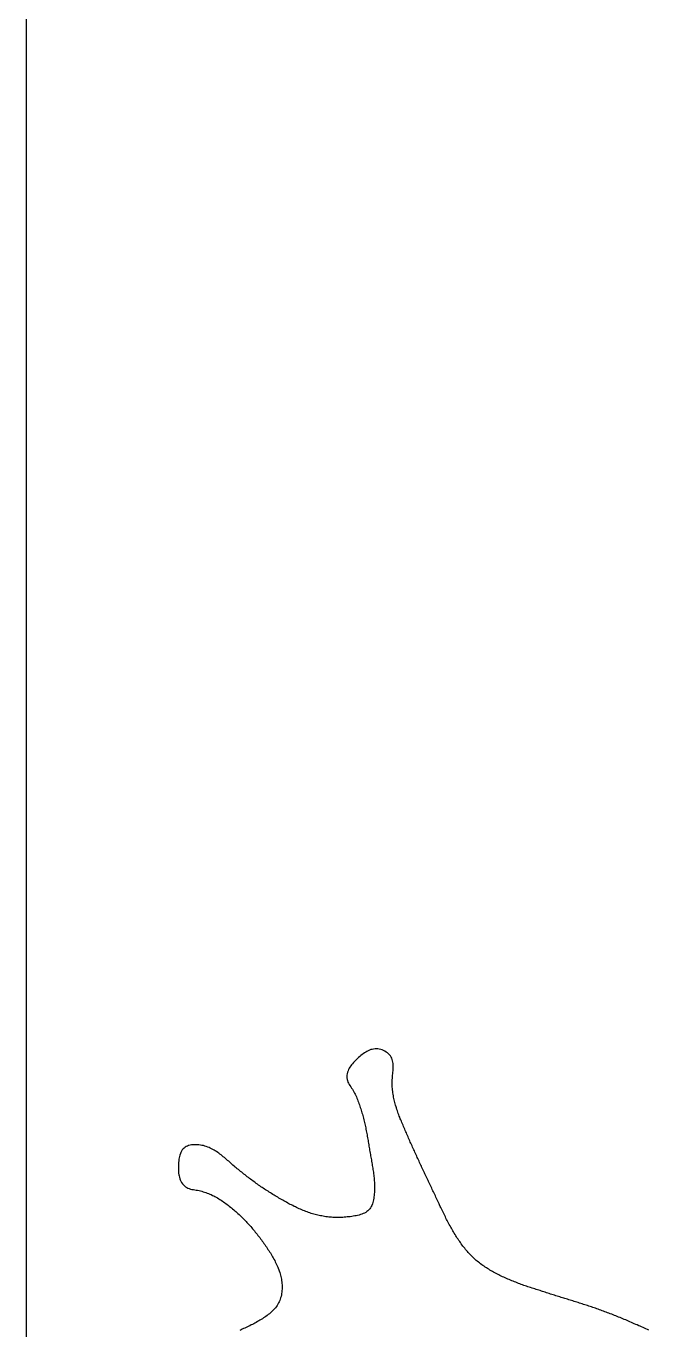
# Model space of a CAD drawing. Extents: x 63 to 788, y 423 to 1014.
# Drawn here: x 473.18 to 477.64, y 823.54 to 832.88 of the extents above; entities that cross this region are included whole.
import ezdxf

# ---------------------------------------------------------------- set-up
doc = ezdxf.new("R2010")
doc.units = 0
doc.header["$MEASUREMENT"] = 0
doc.layers.add('LAYER_1', color=7, linetype='CONTINUOUS')

msp = doc.modelspace()

# ---------------------------------------------------------------- linework, layer by layer
at = {"layer": 'LAYER_1', "color": 1}
msp.add_polyline3d([(473.1759, 833.44, 0), (473.1759, 832.787, 0), (473.1759, 832.135, 0), (473.1759, 831.482, 0), (473.1759, 830.829, 0), (473.1759, 830.177, 0), (473.1759, 829.524, 0), (473.1759, 828.872, 0), (473.1759, 828.219, 0), (473.1759, 827.566, 0), (473.1759, 826.914, 0), (473.1759, 826.261, 0), (473.1759, 825.609, 0), (473.1759, 824.956, 0), (473.1759, 824.303, 0), (473.1759, 823.651, 0), (473.1759, 822.998, 0)], dxfattribs=at)
at = {"layer": 'LAYER_1', "color": 7}
msp.add_polyline3d([(477.64, 823.541, 0), (477.6295, 823.545, 0), (477.619, 823.55, 0), (477.6085, 823.554, 0), (477.5981, 823.559, 0), (477.5876, 823.563, 0), (477.5771, 823.568, 0), (477.5667, 823.572, 0), (477.5563, 823.577, 0), (477.5458, 823.581, 0), (477.5354, 823.586, 0), (477.525, 823.591, 0), (477.5147, 823.595, 0), (477.5043, 823.6, 0), (477.494, 823.604, 0), (477.4838, 823.609, 0), (477.4735, 823.613, 0), (477.4633, 823.617, 0), (477.4531, 823.622, 0), (477.443, 823.626, 0), (477.4329, 823.63, 0), (477.4228, 823.634, 0), (477.4128, 823.638, 0), (477.4028, 823.642, 0), (477.3928, 823.646, 0), (477.3829, 823.65, 0), (477.373, 823.654, 0), (477.3631, 823.658, 0), (477.3532, 823.661, 0), (477.3434, 823.665, 0), (477.3336, 823.669, 0), (477.3238, 823.672, 0), (477.3141, 823.676, 0), (477.3043, 823.679, 0), (477.2946, 823.683, 0), (477.285, 823.686, 0), (477.2753, 823.69, 0), (477.2657, 823.693, 0), (477.256, 823.697, 0), (477.2464, 823.7, 0), (477.2369, 823.703, 0), (477.2273, 823.706, 0), (477.2177, 823.71, 0), (477.2082, 823.713, 0), (477.1987, 823.716, 0), (477.1892, 823.719, 0), (477.1797, 823.722, 0), (477.1702, 823.725, 0), (477.1608, 823.728, 0), (477.1513, 823.731, 0), (477.1419, 823.734, 0), (477.1324, 823.737, 0), (477.123, 823.74, 0), (477.1136, 823.743, 0), (477.1042, 823.746, 0), (477.0948, 823.749, 0), (477.0854, 823.752, 0), (477.076, 823.755, 0), (477.0666, 823.758, 0), (477.0572, 823.761, 0), (477.0478, 823.764, 0), (477.0384, 823.767, 0), (477.0291, 823.77, 0), (477.0197, 823.772, 0), (477.0103, 823.775, 0), (477.0009, 823.778, 0), (476.9915, 823.781, 0), (476.9821, 823.784, 0), (476.9727, 823.787, 0), (476.9633, 823.79, 0), (476.9539, 823.793, 0), (476.9445, 823.796, 0), (476.9351, 823.799, 0), (476.9257, 823.802, 0), (476.9162, 823.805, 0), (476.9068, 823.808, 0), (476.8973, 823.811, 0), (476.8879, 823.814, 0), (476.8784, 823.817, 0), (476.8689, 823.82, 0), (476.8594, 823.823, 0), (476.8499, 823.826, 0), (476.8403, 823.829, 0), (476.8308, 823.832, 0), (476.8212, 823.835, 0), (476.8116, 823.838, 0), (476.802, 823.841, 0), (476.7924, 823.845, 0), (476.7828, 823.848, 0), (476.7731, 823.851, 0), (476.7634, 823.855, 0), (476.7538, 823.858, 0), (476.7441, 823.861, 0), (476.7344, 823.865, 0), (476.7247, 823.868, 0), (476.715, 823.872, 0), (476.7054, 823.875, 0), (476.6957, 823.879, 0), (476.6861, 823.883, 0), (476.6764, 823.887, 0), (476.6668, 823.89, 0), (476.6572, 823.894, 0), (476.6476, 823.898, 0), (476.6381, 823.902, 0), (476.6286, 823.906, 0), (476.6191, 823.91, 0), (476.6097, 823.914, 0), (476.6003, 823.919, 0), (476.5909, 823.923, 0), (476.5816, 823.927, 0), (476.5724, 823.932, 0), (476.5632, 823.936, 0), (476.554, 823.941, 0), (476.5449, 823.946, 0), (476.5359, 823.951, 0), (476.5269, 823.955, 0), (476.5181, 823.96, 0), (476.5092, 823.965, 0), (476.5005, 823.971, 0), (476.4918, 823.976, 0), (476.4832, 823.981, 0), (476.4747, 823.987, 0), (476.4663, 823.992, 0), (476.458, 823.998, 0), (476.4497, 824.004, 0), (476.4416, 824.009, 0), (476.4336, 824.015, 0), (476.4256, 824.022, 0), (476.4178, 824.028, 0), (476.4101, 824.034, 0), (476.4024, 824.04, 0), (476.3949, 824.047, 0), (476.3876, 824.054, 0), (476.3803, 824.061, 0), (476.3731, 824.067, 0), (476.3661, 824.074, 0), (476.3592, 824.082, 0), (476.3523, 824.089, 0), (476.3456, 824.096, 0), (476.339, 824.104, 0), (476.3325, 824.111, 0), (476.326, 824.119, 0), (476.3197, 824.127, 0), (476.3135, 824.134, 0), (476.3073, 824.142, 0), (476.3012, 824.15, 0), (476.2953, 824.158, 0), (476.2894, 824.167, 0), (476.2836, 824.175, 0), (476.2778, 824.183, 0), (476.2722, 824.192, 0), (476.2666, 824.2, 0), (476.2611, 824.209, 0), (476.2557, 824.217, 0), (476.2503, 824.226, 0), (476.245, 824.235, 0), (476.2397, 824.244, 0), (476.2346, 824.252, 0), (476.2294, 824.261, 0), (476.2244, 824.27, 0), (476.2194, 824.279, 0), (476.2144, 824.288, 0), (476.2095, 824.297, 0), (476.2046, 824.307, 0), (476.1998, 824.316, 0), (476.195, 824.325, 0), (476.1903, 824.334, 0), (476.1856, 824.343, 0), (476.1809, 824.353, 0), (476.1763, 824.362, 0), (476.1717, 824.371, 0), (476.1671, 824.381, 0), (476.1625, 824.39, 0), (476.158, 824.399, 0), (476.1535, 824.409, 0), (476.149, 824.418, 0), (476.1446, 824.427, 0), (476.1401, 824.437, 0), (476.1357, 824.446, 0), (476.1313, 824.455, 0), (476.1268, 824.465, 0), (476.1224, 824.474, 0), (476.118, 824.484, 0), (476.1136, 824.493, 0), (476.1092, 824.502, 0), (476.1048, 824.511, 0), (476.1004, 824.521, 0), (476.096, 824.53, 0), (476.0916, 824.539, 0), (476.0872, 824.549, 0), (476.0829, 824.558, 0), (476.0785, 824.567, 0), (476.0741, 824.576, 0), (476.0698, 824.586, 0), (476.0654, 824.595, 0), (476.0611, 824.604, 0), (476.0567, 824.613, 0), (476.0524, 824.622, 0), (476.048, 824.632, 0), (476.0437, 824.641, 0), (476.0394, 824.65, 0), (476.0351, 824.659, 0), (476.0308, 824.668, 0), (476.0265, 824.677, 0), (476.0222, 824.687, 0), (476.0179, 824.696, 0), (476.0136, 824.705, 0), (476.0093, 824.714, 0), (476.0051, 824.723, 0), (476.0008, 824.732, 0), (475.9966, 824.741, 0), (475.9923, 824.751, 0), (475.9881, 824.76, 0), (475.9839, 824.769, 0), (475.9796, 824.778, 0), (475.9754, 824.787, 0), (475.9712, 824.796, 0), (475.9671, 824.806, 0), (475.9629, 824.815, 0), (475.9587, 824.824, 0), (475.9545, 824.833, 0), (475.9504, 824.842, 0), (475.9463, 824.851, 0), (475.9421, 824.861, 0), (475.938, 824.87, 0), (475.9339, 824.879, 0), (475.9298, 824.888, 0), (475.9257, 824.897, 0), (475.9216, 824.907, 0), (475.9176, 824.916, 0), (475.9135, 824.925, 0), (475.9095, 824.934, 0), (475.9054, 824.944, 0), (475.9014, 824.953, 0), (475.8974, 824.962, 0), (475.8934, 824.971, 0), (475.8894, 824.981, 0), (475.8854, 824.99, 0), (475.8815, 824.999, 0), (475.8775, 825.009, 0), (475.8736, 825.018, 0), (475.8697, 825.027, 0), (475.8659, 825.037, 0), (475.862, 825.046, 0), (475.8583, 825.055, 0), (475.8545, 825.065, 0), (475.8509, 825.074, 0), (475.8473, 825.084, 0), (475.8438, 825.093, 0), (475.8404, 825.103, 0), (475.837, 825.112, 0), (475.8338, 825.122, 0), (475.8306, 825.132, 0), (475.8276, 825.141, 0), (475.8247, 825.151, 0), (475.8219, 825.161, 0), (475.8193, 825.17, 0), (475.8168, 825.18, 0), (475.8144, 825.19, 0), (475.8122, 825.2, 0), (475.8101, 825.21, 0), (475.8082, 825.22, 0), (475.8065, 825.23, 0), (475.805, 825.24, 0), (475.8036, 825.25, 0), (475.8025, 825.261, 0), (475.8015, 825.271, 0), (475.8008, 825.281, 0), (475.8003, 825.292, 0), (475.8, 825.302, 0), (475.7999, 825.313, 0), (475.8, 825.323, 0), (475.8005, 825.334, 0), (475.8011, 825.345, 0), (475.802, 825.356, 0), (475.803, 825.366, 0), (475.8041, 825.377, 0), (475.8051, 825.388, 0), (475.8061, 825.399, 0), (475.8069, 825.409, 0), (475.8074, 825.42, 0), (475.8076, 825.43, 0), (475.8073, 825.441, 0), (475.8065, 825.451, 0), (475.8052, 825.46, 0), (475.8032, 825.47, 0), (475.8004, 825.479, 0), (475.7968, 825.488, 0), (475.7923, 825.497, 0), (475.7869, 825.505, 0), (475.7804, 825.513, 0), (475.7732, 825.52, 0), (475.7652, 825.527, 0), (475.7566, 825.533, 0), (475.7474, 825.538, 0), (475.7378, 825.543, 0), (475.7279, 825.548, 0), (475.7178, 825.551, 0), (475.7075, 825.553, 0), (475.6971, 825.555, 0), (475.6869, 825.556, 0), (475.6768, 825.556, 0), (475.6668, 825.554, 0), (475.657, 825.552, 0), (475.6473, 825.55, 0), (475.6377, 825.546, 0), (475.6284, 825.542, 0), (475.6191, 825.537, 0), (475.6101, 825.532, 0), (475.6011, 825.527, 0), (475.5924, 825.521, 0), (475.5838, 825.514, 0), (475.5754, 825.507, 0), (475.5672, 825.5, 0), (475.5592, 825.493, 0), (475.5513, 825.486, 0), (475.5436, 825.479, 0), (475.5361, 825.472, 0), (475.5289, 825.464, 0), (475.5219, 825.457, 0), (475.5153, 825.449, 0), (475.509, 825.441, 0), (475.503, 825.433, 0), (475.4975, 825.425, 0), (475.4924, 825.416, 0), (475.4878, 825.407, 0), (475.4837, 825.397, 0), (475.4803, 825.388, 0), (475.4775, 825.377, 0), (475.4756, 825.367, 0), (475.4747, 825.357, 0), (475.4748, 825.347, 0), (475.4761, 825.337, 0), (475.4786, 825.328, 0), (475.4822, 825.318, 0), (475.4867, 825.309, 0), (475.4919, 825.301, 0), (475.4975, 825.292, 0), (475.5033, 825.283, 0), (475.5092, 825.275, 0), (475.5149, 825.266, 0), (475.5203, 825.257, 0), (475.5255, 825.248, 0), (475.5303, 825.239, 0), (475.5349, 825.23, 0), (475.5393, 825.221, 0), (475.5435, 825.212, 0), (475.5475, 825.202, 0), (475.5513, 825.193, 0), (475.5549, 825.184, 0), (475.5585, 825.174, 0), (475.5619, 825.165, 0), (475.5652, 825.155, 0), (475.5685, 825.146, 0), (475.5716, 825.136, 0), (475.5747, 825.126, 0), (475.5777, 825.117, 0), (475.5806, 825.107, 0), (475.5834, 825.097, 0), (475.5862, 825.088, 0), (475.5888, 825.078, 0), (475.5914, 825.068, 0), (475.594, 825.058, 0), (475.5964, 825.048, 0), (475.5988, 825.038, 0), (475.6012, 825.029, 0), (475.6034, 825.019, 0), (475.6056, 825.009, 0), (475.6078, 824.999, 0), (475.6099, 824.989, 0), (475.6119, 824.979, 0), (475.6139, 824.969, 0), (475.6159, 824.959, 0), (475.6178, 824.949, 0), (475.6196, 824.939, 0), (475.6214, 824.929, 0), (475.6232, 824.919, 0), (475.625, 824.909, 0), (475.6267, 824.899, 0), (475.6285, 824.889, 0), (475.6302, 824.879, 0), (475.6318, 824.869, 0), (475.6335, 824.859, 0), (475.6352, 824.849, 0), (475.6369, 824.839, 0), (475.6385, 824.829, 0), (475.6402, 824.819, 0), (475.6419, 824.809, 0), (475.6436, 824.799, 0), (475.6453, 824.789, 0), (475.647, 824.779, 0), (475.6488, 824.769, 0), (475.6505, 824.76, 0), (475.6523, 824.75, 0), (475.654, 824.74, 0), (475.6558, 824.73, 0), (475.6575, 824.72, 0), (475.6591, 824.71, 0), (475.6607, 824.7, 0), (475.6623, 824.691, 0), (475.6638, 824.681, 0), (475.6652, 824.671, 0), (475.6665, 824.661, 0), (475.6678, 824.651, 0), (475.6689, 824.641, 0), (475.6699, 824.631, 0), (475.6709, 824.621, 0), (475.6717, 824.61, 0), (475.6723, 824.6, 0), (475.6728, 824.59, 0), (475.6732, 824.58, 0), (475.6734, 824.569, 0), (475.6734, 824.559, 0), (475.6733, 824.549, 0), (475.673, 824.538, 0), (475.6724, 824.527, 0), (475.6717, 824.517, 0), (475.6707, 824.506, 0), (475.6695, 824.495, 0), (475.668, 824.485, 0), (475.6661, 824.474, 0), (475.6638, 824.464, 0), (475.661, 824.454, 0), (475.6578, 824.444, 0), (475.6541, 824.434, 0), (475.6498, 824.426, 0), (475.6449, 824.417, 0), (475.6393, 824.409, 0), (475.6331, 824.402, 0), (475.6261, 824.396, 0), (475.6185, 824.39, 0), (475.6103, 824.384, 0), (475.6016, 824.379, 0), (475.5925, 824.375, 0), (475.5829, 824.371, 0), (475.573, 824.368, 0), (475.5628, 824.365, 0), (475.5524, 824.362, 0), (475.5418, 824.36, 0), (475.5311, 824.358, 0), (475.5203, 824.356, 0), (475.5096, 824.354, 0), (475.4989, 824.353, 0), (475.4883, 824.352, 0), (475.4777, 824.351, 0), (475.4672, 824.35, 0), (475.4568, 824.349, 0), (475.4464, 824.348, 0), (475.436, 824.348, 0), (475.4258, 824.347, 0), (475.4155, 824.347, 0), (475.4053, 824.347, 0), (475.3952, 824.347, 0), (475.3851, 824.348, 0), (475.3751, 824.348, 0), (475.365, 824.349, 0), (475.3551, 824.349, 0), (475.3451, 824.35, 0), (475.3352, 824.352, 0), (475.3254, 824.353, 0), (475.3156, 824.354, 0), (475.3058, 824.356, 0), (475.296, 824.358, 0), (475.2862, 824.36, 0), (475.2765, 824.362, 0), (475.2668, 824.364, 0), (475.2572, 824.366, 0), (475.2475, 824.369, 0), (475.2379, 824.372, 0), (475.2283, 824.374, 0), (475.2187, 824.377, 0), (475.2092, 824.381, 0), (475.1996, 824.384, 0), (475.1901, 824.387, 0), (475.1807, 824.391, 0), (475.1712, 824.394, 0), (475.1618, 824.398, 0), (475.1524, 824.402, 0), (475.143, 824.406, 0), (475.1337, 824.41, 0), (475.1244, 824.414, 0), (475.1151, 824.419, 0), (475.1059, 824.423, 0), (475.0966, 824.427, 0), (475.0874, 824.432, 0), (475.0783, 824.437, 0), (475.0691, 824.441, 0), (475.06, 824.446, 0), (475.051, 824.451, 0), (475.0419, 824.456, 0), (475.0329, 824.461, 0), (475.0239, 824.466, 0), (475.015, 824.471, 0), (475.0061, 824.476, 0), (474.9972, 824.481, 0), (474.9883, 824.486, 0), (474.9795, 824.492, 0), (474.9707, 824.497, 0), (474.962, 824.502, 0), (474.9533, 824.507, 0), (474.9446, 824.513, 0), (474.9359, 824.518, 0), (474.9273, 824.524, 0), (474.9187, 824.529, 0), (474.9101, 824.535, 0), (474.9016, 824.54, 0), (474.8931, 824.546, 0), (474.8846, 824.551, 0), (474.8762, 824.557, 0), (474.8678, 824.563, 0), (474.8594, 824.568, 0), (474.8511, 824.574, 0), (474.8428, 824.58, 0), (474.8345, 824.585, 0), (474.8262, 824.591, 0), (474.818, 824.597, 0), (474.8098, 824.603, 0), (474.8016, 824.609, 0), (474.7935, 824.615, 0), (474.7853, 824.621, 0), (474.7772, 824.627, 0), (474.7692, 824.633, 0), (474.7611, 824.639, 0), (474.7531, 824.646, 0), (474.7451, 824.652, 0), (474.7372, 824.658, 0), (474.7292, 824.664, 0), (474.7213, 824.671, 0), (474.7135, 824.677, 0), (474.7056, 824.683, 0), (474.6978, 824.69, 0), (474.69, 824.696, 0), (474.6822, 824.703, 0), (474.6744, 824.709, 0), (474.6667, 824.716, 0), (474.6589, 824.723, 0), (474.6513, 824.729, 0), (474.6436, 824.736, 0), (474.6359, 824.743, 0), (474.6283, 824.75, 0), (474.6206, 824.756, 0), (474.6129, 824.763, 0), (474.6052, 824.77, 0), (474.5974, 824.776, 0), (474.5896, 824.783, 0), (474.5817, 824.789, 0), (474.5738, 824.796, 0), (474.5657, 824.802, 0), (474.5575, 824.808, 0), (474.5493, 824.814, 0), (474.5409, 824.82, 0), (474.5323, 824.825, 0), (474.5236, 824.83, 0), (474.5148, 824.835, 0), (474.5058, 824.84, 0), (474.4965, 824.844, 0), (474.4871, 824.849, 0), (474.4775, 824.852, 0), (474.4677, 824.856, 0), (474.4576, 824.859, 0), (474.4473, 824.862, 0), (474.4368, 824.864, 0), (474.426, 824.866, 0), (474.4151, 824.868, 0), (474.4041, 824.869, 0), (474.3931, 824.869, 0), (474.3822, 824.869, 0), (474.3715, 824.869, 0), (474.3611, 824.867, 0), (474.3509, 824.865, 0), (474.3412, 824.863, 0), (474.332, 824.859, 0), (474.3233, 824.855, 0), (474.3153, 824.85, 0), (474.308, 824.845, 0), (474.3014, 824.838, 0), (474.2955, 824.831, 0), (474.2903, 824.823, 0), (474.2857, 824.814, 0), (474.2818, 824.805, 0), (474.2784, 824.795, 0), (474.2755, 824.785, 0), (474.2731, 824.774, 0), (474.2712, 824.764, 0), (474.2697, 824.753, 0), (474.2686, 824.741, 0), (474.2679, 824.73, 0), (474.2675, 824.719, 0), (474.2674, 824.708, 0), (474.2676, 824.697, 0), (474.268, 824.686, 0), (474.2686, 824.675, 0), (474.2695, 824.665, 0), (474.2708, 824.654, 0), (474.2725, 824.645, 0), (474.2748, 824.635, 0), (474.2777, 824.625, 0), (474.2813, 824.616, 0), (474.2856, 824.607, 0), (474.2908, 824.598, 0), (474.2968, 824.589, 0), (474.3034, 824.581, 0), (474.3107, 824.574, 0), (474.3186, 824.567, 0), (474.327, 824.562, 0), (474.3359, 824.557, 0), (474.3452, 824.554, 0), (474.3549, 824.551, 0), (474.3648, 824.549, 0), (474.3749, 824.547, 0), (474.3851, 824.545, 0), (474.3953, 824.544, 0), (474.4055, 824.542, 0), (474.4156, 824.54, 0), (474.4256, 824.538, 0), (474.4355, 824.535, 0), (474.4454, 824.532, 0), (474.4551, 824.529, 0), (474.4648, 824.526, 0), (474.4744, 824.522, 0), (474.4839, 824.519, 0), (474.4933, 824.515, 0), (474.5026, 824.511, 0), (474.5118, 824.506, 0), (474.521, 824.502, 0), (474.53, 824.497, 0), (474.539, 824.492, 0), (474.5479, 824.487, 0), (474.5567, 824.482, 0), (474.5655, 824.476, 0), (474.5741, 824.471, 0), (474.5827, 824.465, 0), (474.5912, 824.459, 0), (474.5996, 824.453, 0), (474.608, 824.447, 0), (474.6162, 824.441, 0), (474.6244, 824.435, 0), (474.6325, 824.429, 0), (474.6406, 824.422, 0), (474.6485, 824.416, 0), (474.6564, 824.409, 0), (474.6642, 824.403, 0), (474.6719, 824.396, 0), (474.6796, 824.389, 0), (474.6872, 824.383, 0), (474.6947, 824.376, 0), (474.7021, 824.369, 0), (474.7095, 824.362, 0), (474.7168, 824.355, 0), (474.7241, 824.348, 0), (474.7312, 824.341, 0), (474.7383, 824.334, 0), (474.7454, 824.326, 0), (474.7524, 824.319, 0), (474.7593, 824.312, 0), (474.7662, 824.304, 0), (474.773, 824.297, 0), (474.7797, 824.289, 0), (474.7864, 824.282, 0), (474.7931, 824.274, 0), (474.7996, 824.266, 0), (474.8062, 824.259, 0), (474.8126, 824.251, 0), (474.819, 824.243, 0), (474.8254, 824.235, 0), (474.8317, 824.227, 0), (474.838, 824.219, 0), (474.8442, 824.211, 0), (474.8504, 824.203, 0), (474.8565, 824.195, 0), (474.8626, 824.187, 0), (474.8687, 824.178, 0), (474.8747, 824.17, 0), (474.8806, 824.162, 0), (474.8865, 824.153, 0), (474.8924, 824.145, 0), (474.8983, 824.136, 0), (474.904, 824.128, 0), (474.9098, 824.119, 0), (474.9155, 824.11, 0), (474.9211, 824.101, 0), (474.9266, 824.093, 0), (474.9321, 824.084, 0), (474.9375, 824.075, 0), (474.9427, 824.066, 0), (474.9478, 824.057, 0), (474.9528, 824.048, 0), (474.9577, 824.039, 0), (474.9624, 824.03, 0), (474.967, 824.02, 0), (474.9713, 824.011, 0), (474.9756, 824.002, 0), (474.9796, 823.992, 0), (474.9834, 823.983, 0), (474.987, 823.973, 0), (474.9904, 823.964, 0), (474.9936, 823.954, 0), (474.9965, 823.944, 0), (474.9992, 823.935, 0), (475.0017, 823.925, 0), (475.0038, 823.915, 0), (475.0057, 823.905, 0), (475.0073, 823.895, 0), (475.0087, 823.885, 0), (475.0097, 823.875, 0), (475.0103, 823.864, 0), (475.0107, 823.854, 0), (475.0107, 823.844, 0), (475.0104, 823.833, 0), (475.0098, 823.823, 0), (475.0087, 823.813, 0), (475.0073, 823.802, 0), (475.0055, 823.792, 0), (475.0033, 823.782, 0), (475.0006, 823.772, 0), (474.9976, 823.763, 0), (474.9941, 823.753, 0), (474.9901, 823.744, 0), (474.9858, 823.735, 0), (474.9809, 823.726, 0), (474.9756, 823.717, 0), (474.9698, 823.709, 0), (474.9637, 823.701, 0), (474.9572, 823.693, 0), (474.9503, 823.686, 0), (474.9432, 823.679, 0), (474.9357, 823.672, 0), (474.928, 823.665, 0), (474.9201, 823.658, 0), (474.912, 823.652, 0), (474.9037, 823.645, 0), (474.8953, 823.639, 0), (474.8868, 823.633, 0), (474.8782, 823.628, 0), (474.8695, 823.622, 0), (474.8608, 823.617, 0), (474.852, 823.611, 0), (474.8432, 823.606, 0), (474.8344, 823.601, 0), (474.8255, 823.596, 0), (474.8166, 823.591, 0), (474.8076, 823.586, 0), (474.7986, 823.581, 0), (474.7896, 823.577, 0), (474.7806, 823.572, 0), (474.7715, 823.568, 0), (474.7623, 823.563, 0), (474.7532, 823.559, 0), (474.744, 823.555, 0), (474.7348, 823.551, 0), (474.7256, 823.547, 0), (474.7164, 823.542, 0), (474.7071, 823.538, 0)], dxfattribs=at)

doc.saveas('drawing.dxf')
